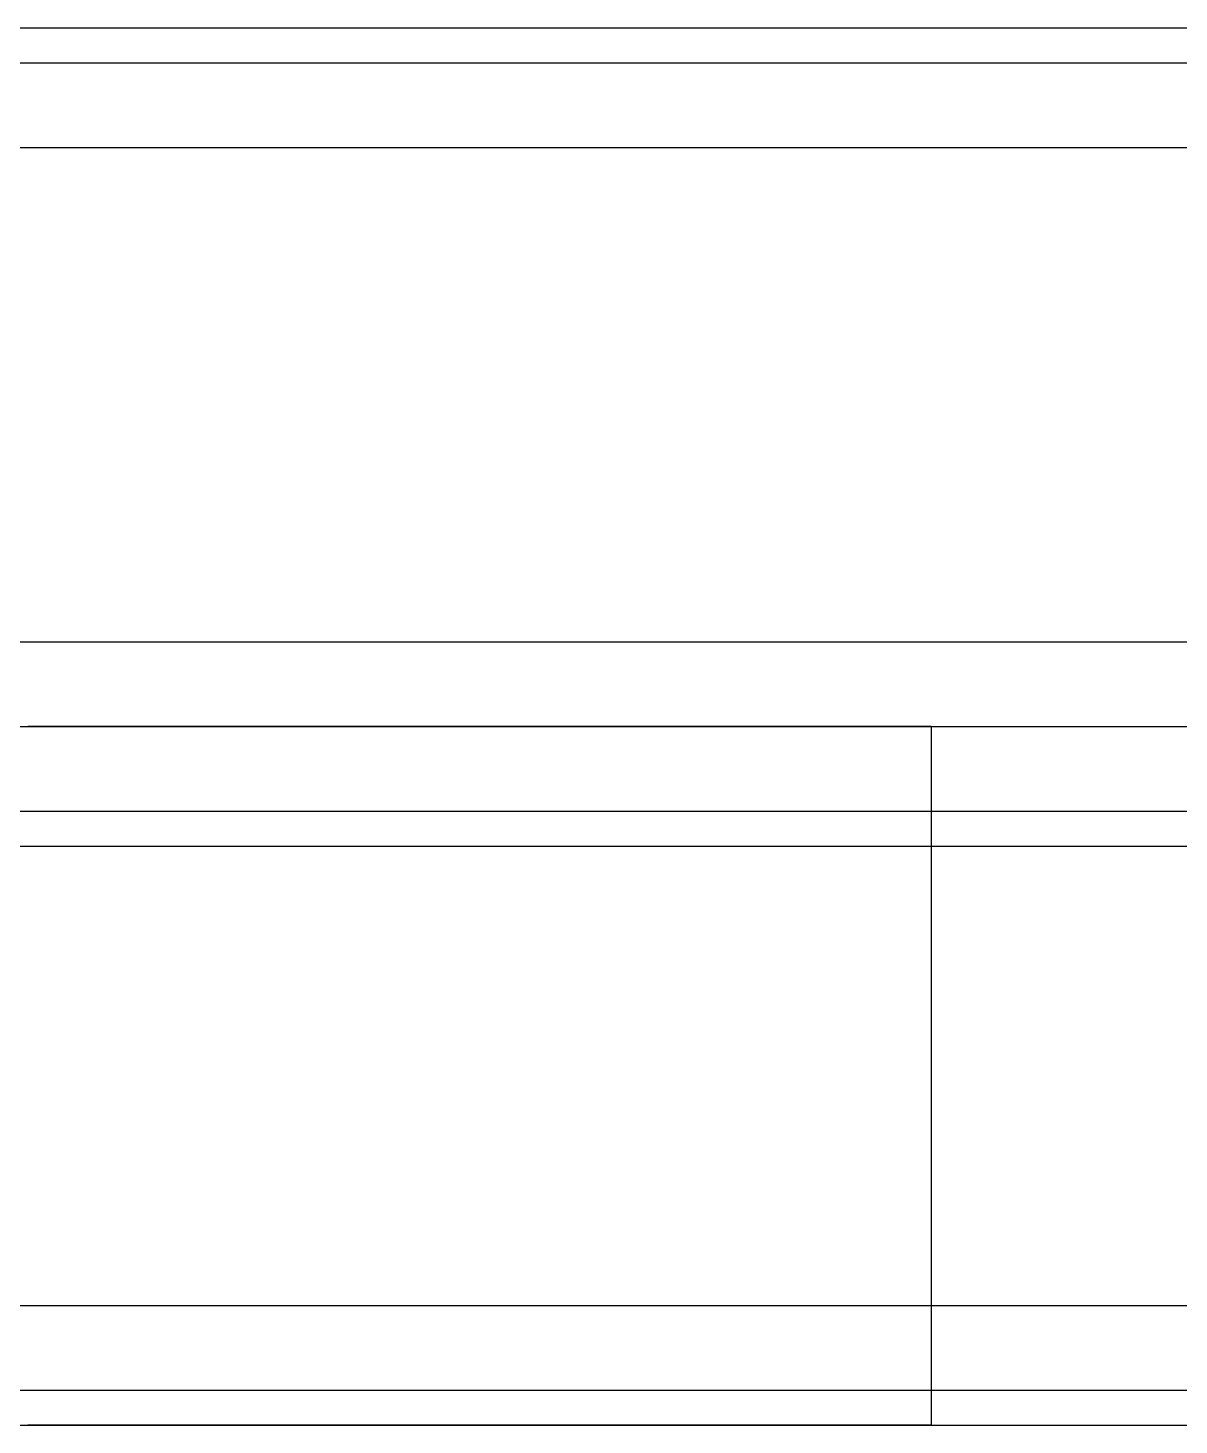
# Model space of a CAD drawing. Header units: millimetres. Extents: x -2000 to 0, y -2 to 2.
# Drawn here: x -225.421 to -221.508, y -2.375 to 2.375 of the extents above; entities that cross this region are included whole.
import ezdxf

# ---------------------------------------------------------------- set-up
doc = ezdxf.new("R2010")
doc.units = ezdxf.units.MM
doc.header["$MEASUREMENT"] = 0
doc.layers.add('2 Meter Open Rail', color=7, linetype='Continuous')

msp = doc.modelspace()

# ---------------------------------------------------------------- linework, layer by layer
at = {"layer": '2 Meter Open Rail', "lineweight": 30}
for p, q in [((-1000, 2.375, 69.9355), (0, 2.375, 69.9355)), ((-2000, 2.375, 20.122), (0, 2.375, 20.122)), ((-2000, 2.375, 19.9355), (0, 2.375, 19.9355)), ((-1000, 2.375, 70.122), (0, 2.375, 70.122)), ((-2000, 2.256, 20.4094), (0, 2.256, 20.4094)), ((-1000, 2.256, 70.4094), (0, 2.256, 70.4094)), ((-2000, 1.9686, 19.5291), (0, 1.9686, 19.5291)), ((-1000, 1.9686, 69.5291), (0, 1.9686, 69.5291)), ((-2000, 0.2874, 22.378), (0, 0.2874, 22.378)), ((-1000, 0.2874, 72.378), (0, 0.2874, 72.378)), ((-2000, 0, 19.5291), (0, 0, 19.5291)), ((-1000, 0, 69.5291), (0, 0, 69.5291)), ((-225.3596, 0, 65.7298), (-225.4208, 0, 65.7207)), ((-225.2987, 0, 65.7374), (-225.3596, 0, 65.7298)), ((-225.2381, 0, 65.7436), (-225.2987, 0, 65.7374)), ((-225.1779, 0, 65.7483), (-225.2381, 0, 65.7436)), ((-225.1181, 0, 65.7517), (-225.1779, 0, 65.7483)), ((-225.0588, 0, 65.7536), (-225.1181, 0, 65.7517)), ((-225, 0, 65.7543), (-225.0588, 0, 65.7536)), ((-224.9412, 0, 65.7536), (-225, 0, 65.7543)), ((-224.8819, 0, 65.7517), (-224.9412, 0, 65.7536)), ((-224.8221, 0, 65.7483), (-224.8819, 0, 65.7517)), ((-224.7619, 0, 65.7436), (-224.8221, 0, 65.7483)), ((-224.7013, 0, 65.7374), (-224.7619, 0, 65.7436)), ((-224.6404, 0, 65.7298), (-224.7013, 0, 65.7374)), ((-224.5792, 0, 65.7207), (-224.6404, 0, 65.7298)), ((-224.5178, 0, 65.7101), (-224.5792, 0, 65.7207)), ((-224.4562, 0, 65.6979), (-224.5178, 0, 65.7101)), ((-224.3945, 0, 65.6842), (-224.4562, 0, 65.6979)), ((-224.3327, 0, 65.6689), (-224.3945, 0, 65.6842)), ((-224.2708, 0, 65.652), (-224.3327, 0, 65.6689)), ((-224.209, 0, 65.6335), (-224.2708, 0, 65.652)), ((-224.1474, 0, 65.6134), (-224.209, 0, 65.6335)), ((-224.0858, 0, 65.5916), (-224.1474, 0, 65.6134)), ((-224.0245, 0, 65.5682), (-224.0858, 0, 65.5916)), ((-223.9635, 0, 65.5432), (-224.0245, 0, 65.5682)), ((-223.9029, 0, 65.5165), (-223.9635, 0, 65.5432)), ((-223.8426, 0, 65.4882), (-223.9029, 0, 65.5165)), ((-223.7829, 0, 65.4583), (-223.8426, 0, 65.4882)), ((-223.7236, 0, 65.4267), (-223.7829, 0, 65.4583)), ((-223.665, 0, 65.3935), (-223.7236, 0, 65.4267)), ((-223.6071, 0, 65.3587), (-223.665, 0, 65.3935)), ((-223.5499, 0, 65.3223), (-223.6071, 0, 65.3587)), ((-223.4935, 0, 65.2844), (-223.5499, 0, 65.3223)), ((-223.438, 0, 65.245), (-223.4935, 0, 65.2844)), ((-223.3833, 0, 65.204), (-223.438, 0, 65.245)), ((-223.3297, 0, 65.1616), (-223.3833, 0, 65.204)), ((-223.2771, 0, 65.1178), (-223.3297, 0, 65.1616)), ((-223.2256, 0, 65.0726), (-223.2771, 0, 65.1178)), ((-223.1753, 0, 65.026), (-223.2256, 0, 65.0726)), ((-223.1262, 0, 64.9781), (-223.1753, 0, 65.026)), ((-223.0783, 0, 64.929), (-223.1262, 0, 64.9781)), ((-223.0317, 0, 64.8787), (-223.0783, 0, 64.929)), ((-222.9865, 0, 64.8272), (-223.0317, 0, 64.8787)), ((-222.9427, 0, 64.7746), (-222.9865, 0, 64.8272)), ((-222.9003, 0, 64.721), (-222.9427, 0, 64.7746)), ((-222.8593, 0, 64.6663), (-222.9003, 0, 64.721)), ((-222.8199, 0, 64.6108), (-222.8593, 0, 64.6663)), ((-222.782, 0, 64.5544), (-222.8199, 0, 64.6108)), ((-222.7456, 0, 64.4972), (-222.782, 0, 64.5544)), ((-222.7108, 0, 64.4393), (-222.7456, 0, 64.4972)), ((-222.6776, 0, 64.3807), (-222.7108, 0, 64.4393)), ((-222.646, 0, 64.3214), (-222.6776, 0, 64.3807)), ((-222.6161, 0, 64.2617), (-222.646, 0, 64.3214)), ((-222.5878, 0, 64.2014), (-222.6161, 0, 64.2617)), ((-222.5611, 0, 64.1408), (-222.5878, 0, 64.2014)), ((-222.5361, 0, 64.0798), (-222.5611, 0, 64.1408)), ((-222.5127, 0, 64.0185), (-222.5361, 0, 64.0798)), ((-222.4909, 0, 63.9569), (-222.5127, 0, 64.0185)), ((-222.4708, 0, 63.8953), (-222.4909, 0, 63.9569)), ((-222.4523, 0, 63.8335), (-222.4708, 0, 63.8953)), ((-222.4354, 0, 63.7716), (-222.4523, 0, 63.8335)), ((-222.4201, 0, 63.7098), (-222.4354, 0, 63.7716)), ((-222.4064, 0, 63.6481), (-222.4201, 0, 63.7098)), ((-222.3942, 0, 63.5865), (-222.4064, 0, 63.6481)), ((-222.3836, 0, 63.5251), (-222.3942, 0, 63.5865)), ((-222.3745, 0, 63.4639), (-222.3836, 0, 63.5251)), ((-222.3669, 0, 63.403), (-222.3745, 0, 63.4639)), ((-222.3607, 0, 63.3424), (-222.3669, 0, 63.403)), ((-222.356, 0, 63.2822), (-222.3607, 0, 63.3424)), ((-222.3526, 0, 63.2224), (-222.356, 0, 63.2822)), ((-222.3507, 0, 63.1631), (-222.3526, 0, 63.2224)), ((-222.35, 0, 56.4043), (-222.3507, 0, 63.1631)), ((-2000, 0, 0.4064), (0, 0, 0.4064)), ((-1000, 0, 50.4064), (0, 0, 50.4064)), ((-225.3596, 0, 15.7298), (-225.4208, 0, 15.7207)), ((-225.4208, 0, 3.7879), (-225.3596, 0, 3.7788)), ((-225.4208, 0, 53.7879), (-225.3596, 0, 53.7788)), ((-225.2987, 0, 15.7374), (-225.3596, 0, 15.7298)), ((-225.3596, 0, 3.7788), (-225.2987, 0, 3.7712)), ((-225.3596, 0, 53.7788), (-225.2987, 0, 53.7712)), ((-225.2381, 0, 15.7436), (-225.2987, 0, 15.7374)), ((-225.2987, 0, 3.7712), (-225.2381, 0, 3.765)), ((-225.2987, 0, 53.7712), (-225.2381, 0, 53.765)), ((-225.1779, 0, 15.7483), (-225.2381, 0, 15.7436)), ((-225.2381, 0, 3.765), (-225.1779, 0, 3.7603)), ((-225.2381, 0, 53.765), (-225.1779, 0, 53.7603)), ((-225.1181, 0, 15.7517), (-225.1779, 0, 15.7483)), ((-225.1779, 0, 3.7603), (-225.1181, 0, 3.7569)), ((-225.1779, 0, 53.7603), (-225.1181, 0, 53.7569)), ((-225.0588, 0, 15.7536), (-225.1181, 0, 15.7517)), ((-225.1181, 0, 3.7569), (-225.0588, 0, 3.755)), ((-225.1181, 0, 53.7569), (-225.0588, 0, 53.755)), ((-225, 0, 15.7543), (-225.0588, 0, 15.7536)), ((-225.0588, 0, 3.755), (-225, 0, 3.7543)), ((-225.0588, 0, 53.755), (-225, 0, 53.7543)), ((-224.9412, 0, 15.7536), (-225, 0, 15.7543)), ((-225, 0, 3.7543), (-224.9412, 0, 3.755)), ((-225, 0, 53.7543), (-224.9412, 0, 53.755)), ((-224.8819, 0, 15.7517), (-224.9412, 0, 15.7536)), ((-224.9412, 0, 3.755), (-224.8819, 0, 3.7569)), ((-224.9412, 0, 53.755), (-224.8819, 0, 53.7569)), ((-224.8221, 0, 15.7483), (-224.8819, 0, 15.7517)), ((-224.8819, 0, 3.7569), (-224.8221, 0, 3.7603)), ((-224.8819, 0, 53.7569), (-224.8221, 0, 53.7603)), ((-224.7619, 0, 15.7436), (-224.8221, 0, 15.7483)), ((-224.8221, 0, 3.7603), (-224.7619, 0, 3.765)), ((-224.8221, 0, 53.7603), (-224.7619, 0, 53.765)), ((-224.7013, 0, 15.7374), (-224.7619, 0, 15.7436)), ((-224.7619, 0, 3.765), (-224.7013, 0, 3.7712)), ((-224.7619, 0, 53.765), (-224.7013, 0, 53.7712)), ((-224.6404, 0, 15.7298), (-224.7013, 0, 15.7374)), ((-224.7013, 0, 3.7712), (-224.6404, 0, 3.7788)), ((-224.7013, 0, 53.7712), (-224.6404, 0, 53.7788)), ((-224.5792, 0, 15.7207), (-224.6404, 0, 15.7298)), ((-224.6404, 0, 3.7788), (-224.5792, 0, 3.7879)), ((-224.6404, 0, 53.7788), (-224.5792, 0, 53.7879)), ((-224.5178, 0, 15.7101), (-224.5792, 0, 15.7207)), ((-224.5792, 0, 3.7879), (-224.5178, 0, 3.7985)), ((-224.5792, 0, 53.7879), (-224.5178, 0, 53.7985)), ((-224.4562, 0, 15.6979), (-224.5178, 0, 15.7101)), ((-224.5178, 0, 3.7985), (-224.4562, 0, 3.8107)), ((-224.5178, 0, 53.7985), (-224.4562, 0, 53.8107)), ((-224.3945, 0, 15.6842), (-224.4562, 0, 15.6979)), ((-224.4562, 0, 3.8107), (-224.3945, 0, 3.8244)), ((-224.4562, 0, 53.8107), (-224.3945, 0, 53.8244)), ((-224.3327, 0, 15.6689), (-224.3945, 0, 15.6842)), ((-224.3945, 0, 3.8244), (-224.3327, 0, 3.8397)), ((-224.3945, 0, 53.8244), (-224.3327, 0, 53.8397)), ((-224.2708, 0, 15.652), (-224.3327, 0, 15.6689)), ((-224.3327, 0, 3.8397), (-224.2708, 0, 3.8566)), ((-224.3327, 0, 53.8397), (-224.2708, 0, 53.8566)), ((-224.209, 0, 15.6335), (-224.2708, 0, 15.652)), ((-224.2708, 0, 3.8566), (-224.209, 0, 3.8751)), ((-224.2708, 0, 53.8566), (-224.209, 0, 53.8751)), ((-224.1474, 0, 15.6134), (-224.209, 0, 15.6335)), ((-224.209, 0, 3.8751), (-224.1474, 0, 3.8952)), ((-224.209, 0, 53.8751), (-224.1474, 0, 53.8952)), ((-224.0858, 0, 15.5916), (-224.1474, 0, 15.6134)), ((-224.1474, 0, 3.8952), (-224.0858, 0, 3.917)), ((-224.1474, 0, 53.8952), (-224.0858, 0, 53.917)), ((-224.0245, 0, 15.5682), (-224.0858, 0, 15.5916)), ((-224.0858, 0, 3.917), (-224.0245, 0, 3.9404)), ((-224.0858, 0, 53.917), (-224.0245, 0, 53.9404)), ((-223.9635, 0, 15.5432), (-224.0245, 0, 15.5682)), ((-224.0245, 0, 3.9404), (-223.9635, 0, 3.9654)), ((-224.0245, 0, 53.9404), (-223.9635, 0, 53.9654)), ((-223.9029, 0, 15.5165), (-223.9635, 0, 15.5432)), ((-223.9635, 0, 3.9654), (-223.9029, 0, 3.9921)), ((-223.9635, 0, 53.9654), (-223.9029, 0, 53.9921)), ((-223.8426, 0, 15.4882), (-223.9029, 0, 15.5165)), ((-223.9029, 0, 3.9921), (-223.8426, 0, 4.0204)), ((-223.9029, 0, 53.9921), (-223.8426, 0, 54.0204)), ((-223.7829, 0, 15.4583), (-223.8426, 0, 15.4882)), ((-223.8426, 0, 4.0204), (-223.7829, 0, 4.0503)), ((-223.8426, 0, 54.0204), (-223.7829, 0, 54.0503)), ((-223.7236, 0, 15.4267), (-223.7829, 0, 15.4583)), ((-223.7829, 0, 4.0503), (-223.7236, 0, 4.0819)), ((-223.7829, 0, 54.0503), (-223.7236, 0, 54.0819)), ((-223.665, 0, 15.3935), (-223.7236, 0, 15.4267)), ((-223.7236, 0, 4.0819), (-223.665, 0, 4.1151)), ((-223.7236, 0, 54.0819), (-223.665, 0, 54.1151)), ((-223.6071, 0, 15.3587), (-223.665, 0, 15.3935)), ((-223.665, 0, 4.1151), (-223.6071, 0, 4.1499)), ((-223.665, 0, 54.1151), (-223.6071, 0, 54.1499)), ((-223.5499, 0, 15.3223), (-223.6071, 0, 15.3587)), ((-223.6071, 0, 4.1499), (-223.5499, 0, 4.1863)), ((-223.6071, 0, 54.1499), (-223.5499, 0, 54.1863)), ((-223.4935, 0, 15.2844), (-223.5499, 0, 15.3223)), ((-223.5499, 0, 4.1863), (-223.4935, 0, 4.2242)), ((-223.5499, 0, 54.1863), (-223.4935, 0, 54.2242)), ((-223.438, 0, 15.245), (-223.4935, 0, 15.2844)), ((-223.4935, 0, 4.2242), (-223.438, 0, 4.2636)), ((-223.4935, 0, 54.2242), (-223.438, 0, 54.2636)), ((-223.3833, 0, 15.204), (-223.438, 0, 15.245)), ((-223.438, 0, 4.2636), (-223.3833, 0, 4.3046)), ((-223.438, 0, 54.2636), (-223.3833, 0, 54.3046)), ((-223.3297, 0, 15.1616), (-223.3833, 0, 15.204)), ((-223.3833, 0, 4.3046), (-223.3297, 0, 4.347)), ((-223.3833, 0, 54.3046), (-223.3297, 0, 54.347)), ((-223.2771, 0, 15.1178), (-223.3297, 0, 15.1616)), ((-223.3297, 0, 4.347), (-223.2771, 0, 4.3908)), ((-223.3297, 0, 54.347), (-223.2771, 0, 54.3908)), ((-223.2256, 0, 15.0726), (-223.2771, 0, 15.1178)), ((-223.2771, 0, 4.3908), (-223.2256, 0, 4.436)), ((-223.2771, 0, 54.3908), (-223.2256, 0, 54.436)), ((-223.1753, 0, 15.026), (-223.2256, 0, 15.0726)), ((-223.2256, 0, 4.436), (-223.1753, 0, 4.4826)), ((-223.2256, 0, 54.436), (-223.1753, 0, 54.4826)), ((-223.1262, 0, 14.9781), (-223.1753, 0, 15.026)), ((-223.1753, 0, 4.4826), (-223.1262, 0, 4.5305)), ((-223.1753, 0, 54.4826), (-223.1262, 0, 54.5305)), ((-223.0783, 0, 14.929), (-223.1262, 0, 14.9781)), ((-223.1262, 0, 4.5305), (-223.0783, 0, 4.5796)), ((-223.1262, 0, 54.5305), (-223.0783, 0, 54.5796)), ((-223.0317, 0, 14.8787), (-223.0783, 0, 14.929)), ((-223.0783, 0, 4.5796), (-223.0317, 0, 4.6299)), ((-223.0783, 0, 54.5796), (-223.0317, 0, 54.6299)), ((-222.9865, 0, 14.8272), (-223.0317, 0, 14.8787)), ((-223.0317, 0, 4.6299), (-222.9865, 0, 4.6814)), ((-223.0317, 0, 54.6299), (-222.9865, 0, 54.6814)), ((-222.9427, 0, 14.7746), (-222.9865, 0, 14.8272)), ((-222.9865, 0, 4.6814), (-222.9427, 0, 4.734)), ((-222.9865, 0, 54.6814), (-222.9427, 0, 54.734)), ((-222.9003, 0, 14.721), (-222.9427, 0, 14.7746)), ((-222.9427, 0, 4.734), (-222.9003, 0, 4.7876)), ((-222.9427, 0, 54.734), (-222.9003, 0, 54.7876)), ((-222.8593, 0, 14.6663), (-222.9003, 0, 14.721)), ((-222.9003, 0, 4.7876), (-222.8593, 0, 4.8423)), ((-222.9003, 0, 54.7876), (-222.8593, 0, 54.8423)), ((-222.8199, 0, 14.6108), (-222.8593, 0, 14.6663)), ((-222.8593, 0, 4.8423), (-222.8199, 0, 4.8978)), ((-222.8593, 0, 54.8423), (-222.8199, 0, 54.8978)), ((-222.782, 0, 14.5544), (-222.8199, 0, 14.6108)), ((-222.8199, 0, 4.8978), (-222.782, 0, 4.9542)), ((-222.8199, 0, 54.8978), (-222.782, 0, 54.9542)), ((-222.7456, 0, 14.4972), (-222.782, 0, 14.5544)), ((-222.782, 0, 4.9542), (-222.7456, 0, 5.0114)), ((-222.782, 0, 54.9542), (-222.7456, 0, 55.0114)), ((-222.7108, 0, 14.4393), (-222.7456, 0, 14.4972)), ((-222.7456, 0, 5.0114), (-222.7108, 0, 5.0693)), ((-222.7456, 0, 55.0114), (-222.7108, 0, 55.0693)), ((-222.6776, 0, 14.3807), (-222.7108, 0, 14.4393)), ((-222.7108, 0, 5.0693), (-222.6776, 0, 5.1279)), ((-222.7108, 0, 55.0693), (-222.6776, 0, 55.1279)), ((-222.646, 0, 14.3214), (-222.6776, 0, 14.3807)), ((-222.6776, 0, 5.1279), (-222.646, 0, 5.1872)), ((-222.6776, 0, 55.1279), (-222.646, 0, 55.1872)), ((-222.6161, 0, 14.2617), (-222.646, 0, 14.3214)), ((-222.646, 0, 5.1872), (-222.6161, 0, 5.2469)), ((-222.646, 0, 55.1872), (-222.6161, 0, 55.2469)), ((-222.5878, 0, 14.2014), (-222.6161, 0, 14.2617)), ((-222.6161, 0, 5.2469), (-222.5878, 0, 5.3072)), ((-222.6161, 0, 55.2469), (-222.5878, 0, 55.3072)), ((-222.5611, 0, 14.1408), (-222.5878, 0, 14.2014)), ((-222.5878, 0, 5.3072), (-222.5611, 0, 5.3678)), ((-222.5878, 0, 55.3072), (-222.5611, 0, 55.3678)), ((-222.5361, 0, 14.0798), (-222.5611, 0, 14.1408)), ((-222.5611, 0, 5.3678), (-222.5361, 0, 5.4288)), ((-222.5611, 0, 55.3678), (-222.5361, 0, 55.4288)), ((-222.5127, 0, 14.0185), (-222.5361, 0, 14.0798)), ((-222.5361, 0, 5.4288), (-222.5127, 0, 5.4901)), ((-222.5361, 0, 55.4288), (-222.5127, 0, 55.4901)), ((-222.4909, 0, 13.9569), (-222.5127, 0, 14.0185)), ((-222.5127, 0, 5.4901), (-222.4909, 0, 5.5517)), ((-222.5127, 0, 55.4901), (-222.4909, 0, 55.5517)), ((-222.4708, 0, 13.8953), (-222.4909, 0, 13.9569)), ((-222.4909, 0, 5.5517), (-222.4708, 0, 5.6133)), ((-222.4909, 0, 55.5517), (-222.4708, 0, 55.6133)), ((-222.4523, 0, 13.8335), (-222.4708, 0, 13.8953)), ((-222.4708, 0, 5.6133), (-222.4523, 0, 5.6751)), ((-222.4708, 0, 55.6133), (-222.4523, 0, 55.6751)), ((-222.4354, 0, 13.7716), (-222.4523, 0, 13.8335)), ((-222.4523, 0, 5.6751), (-222.4354, 0, 5.737)), ((-222.4523, 0, 55.6751), (-222.4354, 0, 55.737)), ((-222.4201, 0, 13.7098), (-222.4354, 0, 13.7716)), ((-222.4354, 0, 5.737), (-222.4201, 0, 5.7988)), ((-222.4354, 0, 55.737), (-222.4201, 0, 55.7988)), ((-222.4064, 0, 13.6481), (-222.4201, 0, 13.7098)), ((-222.4201, 0, 5.7988), (-222.4064, 0, 5.8605)), ((-222.4201, 0, 55.7988), (-222.4064, 0, 55.8605)), ((-222.3942, 0, 13.5865), (-222.4064, 0, 13.6481)), ((-222.4064, 0, 5.8605), (-222.3942, 0, 5.9221)), ((-222.4064, 0, 55.8605), (-222.3942, 0, 55.9221)), ((-222.3836, 0, 13.5251), (-222.3942, 0, 13.5865)), ((-222.3942, 0, 5.9221), (-222.3836, 0, 5.9835)), ((-222.3942, 0, 55.9221), (-222.3836, 0, 55.9835)), ((-222.3745, 0, 13.4639), (-222.3836, 0, 13.5251)), ((-222.3836, 0, 5.9835), (-222.3745, 0, 6.0447)), ((-222.3836, 0, 55.9835), (-222.3745, 0, 56.0447)), ((-222.3669, 0, 13.403), (-222.3745, 0, 13.4639)), ((-222.3745, 0, 6.0447), (-222.3669, 0, 6.1056)), ((-222.3745, 0, 56.0447), (-222.3669, 0, 56.1056)), ((-222.3607, 0, 13.3424), (-222.3669, 0, 13.403)), ((-222.3669, 0, 6.1056), (-222.3607, 0, 6.1662)), ((-222.3669, 0, 56.1056), (-222.3607, 0, 56.1662)), ((-222.356, 0, 13.2822), (-222.3607, 0, 13.3424)), ((-222.3607, 0, 6.1662), (-222.356, 0, 6.2264)), ((-222.3607, 0, 56.1662), (-222.356, 0, 56.2264)), ((-222.3526, 0, 13.2224), (-222.356, 0, 13.2822)), ((-222.356, 0, 6.2264), (-222.3526, 0, 6.2862)), ((-222.356, 0, 56.2264), (-222.3526, 0, 56.2862)), ((-222.3507, 0, 13.1631), (-222.3526, 0, 13.2224)), ((-222.3526, 0, 6.2862), (-222.3507, 0, 6.3455)), ((-222.3526, 0, 56.2862), (-222.3507, 0, 56.3455)), ((-222.35, 0, 6.4043), (-222.3507, 0, 13.1631)), ((-222.3507, 0, 6.3455), (-222.35, 0, 6.4043)), ((-222.3507, 0, 56.3455), (-222.35, 0, 56.4043)), ((-222.35, 0, 6.4043), (-222.35, -2.375, 6.4043)), ((-222.35, 0, 13.1043), (-222.35, -2.375, 13.1043)), ((-222.35, 0, 56.4043), (-222.35, -2.375, 56.4043)), ((-222.35, 0, 63.1043), (-222.35, -2.375, 63.1043)), ((-2000, -0.2874, 22.378), (0, -0.2874, 22.378)), ((-1000, -0.2874, 72.378), (0, -0.2874, 72.378)), ((-2000, -0.4064), (0, -0.4064)), ((-1000, -0.4064, 50), (0, -0.4064, 50)), ((-2000, -1.9686), (0, -1.9686)), ((-1000, -1.9686, 50), (0, -1.9686, 50)), ((-2000, -2.256, 20.4094), (0, -2.256, 20.4094)), ((-1000, -2.256, 70.4094), (0, -2.256, 70.4094)), ((-2000, -2.375, 0.4064), (0, -2.375, 0.4064)), ((-2000, -2.375, 20.122), (0, -2.375, 20.122)), ((-1000, -2.375, 50.4064), (0, -2.375, 50.4064)), ((-1000, -2.375, 70.122), (0, -2.375, 70.122)), ((-225.4822, -2.375, 15.7101), (-225.4208, -2.375, 15.7207)), ((-225.3596, -2.375, 3.7788), (-225.4208, -2.375, 3.7879)), ((-225.4208, -2.375, 15.7207), (-225.3596, -2.375, 15.7298)), ((-225.3596, -2.375, 53.7788), (-225.4208, -2.375, 53.7879)), ((-225.4208, -2.375, 65.7207), (-225.3596, -2.375, 65.7298)), ((-225.2987, -2.375, 3.7712), (-225.3596, -2.375, 3.7788)), ((-225.3596, -2.375, 15.7298), (-225.2987, -2.375, 15.7374)), ((-225.2987, -2.375, 53.7712), (-225.3596, -2.375, 53.7788)), ((-225.3596, -2.375, 65.7298), (-225.2987, -2.375, 65.7374)), ((-225.2381, -2.375, 3.765), (-225.2987, -2.375, 3.7712)), ((-225.2987, -2.375, 15.7374), (-225.2381, -2.375, 15.7436)), ((-225.2381, -2.375, 53.765), (-225.2987, -2.375, 53.7712)), ((-225.2987, -2.375, 65.7374), (-225.2381, -2.375, 65.7436)), ((-225.1779, -2.375, 3.7603), (-225.2381, -2.375, 3.765)), ((-225.2381, -2.375, 15.7436), (-225.1779, -2.375, 15.7483)), ((-225.1779, -2.375, 53.7603), (-225.2381, -2.375, 53.765)), ((-225.2381, -2.375, 65.7436), (-225.1779, -2.375, 65.7483)), ((-225.1181, -2.375, 3.7569), (-225.1779, -2.375, 3.7603)), ((-225.1779, -2.375, 15.7483), (-225.1181, -2.375, 15.7517)), ((-225.1181, -2.375, 53.7569), (-225.1779, -2.375, 53.7603)), ((-225.1779, -2.375, 65.7483), (-225.1181, -2.375, 65.7517)), ((-225.0588, -2.375, 3.755), (-225.1181, -2.375, 3.7569)), ((-225.1181, -2.375, 15.7517), (-225.0588, -2.375, 15.7536)), ((-225.0588, -2.375, 53.755), (-225.1181, -2.375, 53.7569)), ((-225.1181, -2.375, 65.7517), (-225.0588, -2.375, 65.7536)), ((-225, -2.375, 3.7543), (-225.0588, -2.375, 3.755)), ((-225.0588, -2.375, 15.7536), (-225, -2.375, 15.7543)), ((-225, -2.375, 53.7543), (-225.0588, -2.375, 53.755)), ((-225.0588, -2.375, 65.7536), (-225, -2.375, 65.7543)), ((-224.9412, -2.375, 3.755), (-225, -2.375, 3.7543)), ((-225, -2.375, 15.7543), (-224.9412, -2.375, 15.7536)), ((-224.9412, -2.375, 53.755), (-225, -2.375, 53.7543)), ((-225, -2.375, 65.7543), (-224.9412, -2.375, 65.7536)), ((-224.8819, -2.375, 3.7569), (-224.9412, -2.375, 3.755)), ((-224.9412, -2.375, 15.7536), (-224.8819, -2.375, 15.7517)), ((-224.8819, -2.375, 53.7569), (-224.9412, -2.375, 53.755)), ((-224.9412, -2.375, 65.7536), (-224.8819, -2.375, 65.7517)), ((-224.8221, -2.375, 3.7603), (-224.8819, -2.375, 3.7569)), ((-224.8819, -2.375, 15.7517), (-224.8221, -2.375, 15.7483)), ((-224.8221, -2.375, 53.7603), (-224.8819, -2.375, 53.7569)), ((-224.8819, -2.375, 65.7517), (-224.8221, -2.375, 65.7483)), ((-224.7619, -2.375, 3.765), (-224.8221, -2.375, 3.7603)), ((-224.8221, -2.375, 15.7483), (-224.7619, -2.375, 15.7436)), ((-224.7619, -2.375, 53.765), (-224.8221, -2.375, 53.7603)), ((-224.8221, -2.375, 65.7483), (-224.7619, -2.375, 65.7436)), ((-224.7013, -2.375, 3.7712), (-224.7619, -2.375, 3.765)), ((-224.7619, -2.375, 15.7436), (-224.7013, -2.375, 15.7374)), ((-224.7013, -2.375, 53.7712), (-224.7619, -2.375, 53.765)), ((-224.7619, -2.375, 65.7436), (-224.7013, -2.375, 65.7374)), ((-224.6404, -2.375, 3.7788), (-224.7013, -2.375, 3.7712)), ((-224.7013, -2.375, 15.7374), (-224.6404, -2.375, 15.7298)), ((-224.6404, -2.375, 53.7788), (-224.7013, -2.375, 53.7712)), ((-224.7013, -2.375, 65.7374), (-224.6404, -2.375, 65.7298)), ((-224.5792, -2.375, 3.7879), (-224.6404, -2.375, 3.7788)), ((-224.6404, -2.375, 15.7298), (-224.5792, -2.375, 15.7207)), ((-224.5792, -2.375, 53.7879), (-224.6404, -2.375, 53.7788)), ((-224.6404, -2.375, 65.7298), (-224.5792, -2.375, 65.7207)), ((-224.5178, -2.375, 3.7985), (-224.5792, -2.375, 3.7879)), ((-224.5792, -2.375, 15.7207), (-224.5178, -2.375, 15.7101)), ((-224.5178, -2.375, 53.7985), (-224.5792, -2.375, 53.7879)), ((-224.5792, -2.375, 65.7207), (-224.5178, -2.375, 65.7101)), ((-224.4562, -2.375, 3.8107), (-224.5178, -2.375, 3.7985)), ((-224.5178, -2.375, 15.7101), (-224.4562, -2.375, 15.6979)), ((-224.4562, -2.375, 53.8107), (-224.5178, -2.375, 53.7985)), ((-224.5178, -2.375, 65.7101), (-224.4562, -2.375, 65.6979)), ((-224.3945, -2.375, 3.8244), (-224.4562, -2.375, 3.8107)), ((-224.4562, -2.375, 15.6979), (-224.3945, -2.375, 15.6842)), ((-224.3945, -2.375, 53.8244), (-224.4562, -2.375, 53.8107)), ((-224.4562, -2.375, 65.6979), (-224.3945, -2.375, 65.6842)), ((-224.3327, -2.375, 3.8397), (-224.3945, -2.375, 3.8244)), ((-224.3945, -2.375, 15.6842), (-224.3327, -2.375, 15.6689)), ((-224.3327, -2.375, 53.8397), (-224.3945, -2.375, 53.8244)), ((-224.3945, -2.375, 65.6842), (-224.3327, -2.375, 65.6689)), ((-224.2708, -2.375, 3.8566), (-224.3327, -2.375, 3.8397)), ((-224.3327, -2.375, 15.6689), (-224.2708, -2.375, 15.652)), ((-224.2708, -2.375, 53.8566), (-224.3327, -2.375, 53.8397)), ((-224.3327, -2.375, 65.6689), (-224.2708, -2.375, 65.652)), ((-224.209, -2.375, 3.8751), (-224.2708, -2.375, 3.8566)), ((-224.2708, -2.375, 15.652), (-224.209, -2.375, 15.6335)), ((-224.209, -2.375, 53.8751), (-224.2708, -2.375, 53.8566)), ((-224.2708, -2.375, 65.652), (-224.209, -2.375, 65.6335)), ((-224.1474, -2.375, 3.8952), (-224.209, -2.375, 3.8751)), ((-224.209, -2.375, 15.6335), (-224.1474, -2.375, 15.6134)), ((-224.1474, -2.375, 53.8952), (-224.209, -2.375, 53.8751)), ((-224.209, -2.375, 65.6335), (-224.1474, -2.375, 65.6134)), ((-224.0858, -2.375, 3.917), (-224.1474, -2.375, 3.8952)), ((-224.1474, -2.375, 15.6134), (-224.0858, -2.375, 15.5916)), ((-224.0858, -2.375, 53.917), (-224.1474, -2.375, 53.8952)), ((-224.1474, -2.375, 65.6134), (-224.0858, -2.375, 65.5916)), ((-224.0245, -2.375, 3.9404), (-224.0858, -2.375, 3.917)), ((-224.0858, -2.375, 15.5916), (-224.0245, -2.375, 15.5682)), ((-224.0245, -2.375, 53.9404), (-224.0858, -2.375, 53.917)), ((-224.0858, -2.375, 65.5916), (-224.0245, -2.375, 65.5682)), ((-223.9635, -2.375, 3.9654), (-224.0245, -2.375, 3.9404)), ((-224.0245, -2.375, 15.5682), (-223.9635, -2.375, 15.5432)), ((-223.9635, -2.375, 53.9654), (-224.0245, -2.375, 53.9404)), ((-224.0245, -2.375, 65.5682), (-223.9635, -2.375, 65.5432)), ((-223.9029, -2.375, 3.9921), (-223.9635, -2.375, 3.9654)), ((-223.9635, -2.375, 15.5432), (-223.9029, -2.375, 15.5165)), ((-223.9029, -2.375, 53.9921), (-223.9635, -2.375, 53.9654)), ((-223.9635, -2.375, 65.5432), (-223.9029, -2.375, 65.5165)), ((-223.8426, -2.375, 4.0204), (-223.9029, -2.375, 3.9921)), ((-223.9029, -2.375, 15.5165), (-223.8426, -2.375, 15.4882)), ((-223.8426, -2.375, 54.0204), (-223.9029, -2.375, 53.9921)), ((-223.9029, -2.375, 65.5165), (-223.8426, -2.375, 65.4882)), ((-223.7829, -2.375, 4.0503), (-223.8426, -2.375, 4.0204)), ((-223.8426, -2.375, 15.4882), (-223.7829, -2.375, 15.4583)), ((-223.7829, -2.375, 54.0503), (-223.8426, -2.375, 54.0204)), ((-223.8426, -2.375, 65.4882), (-223.7829, -2.375, 65.4583)), ((-223.7236, -2.375, 4.0819), (-223.7829, -2.375, 4.0503)), ((-223.7829, -2.375, 15.4583), (-223.7236, -2.375, 15.4267)), ((-223.7236, -2.375, 54.0819), (-223.7829, -2.375, 54.0503)), ((-223.7829, -2.375, 65.4583), (-223.7236, -2.375, 65.4267)), ((-223.665, -2.375, 4.1151), (-223.7236, -2.375, 4.0819)), ((-223.7236, -2.375, 15.4267), (-223.665, -2.375, 15.3935)), ((-223.665, -2.375, 54.1151), (-223.7236, -2.375, 54.0819)), ((-223.7236, -2.375, 65.4267), (-223.665, -2.375, 65.3935)), ((-223.6071, -2.375, 4.1499), (-223.665, -2.375, 4.1151)), ((-223.665, -2.375, 15.3935), (-223.6071, -2.375, 15.3587)), ((-223.6071, -2.375, 54.1499), (-223.665, -2.375, 54.1151)), ((-223.665, -2.375, 65.3935), (-223.6071, -2.375, 65.3587)), ((-223.5499, -2.375, 4.1863), (-223.6071, -2.375, 4.1499)), ((-223.6071, -2.375, 15.3587), (-223.5499, -2.375, 15.3223)), ((-223.5499, -2.375, 54.1863), (-223.6071, -2.375, 54.1499)), ((-223.6071, -2.375, 65.3587), (-223.5499, -2.375, 65.3223)), ((-223.4935, -2.375, 4.2242), (-223.5499, -2.375, 4.1863)), ((-223.5499, -2.375, 15.3223), (-223.4935, -2.375, 15.2844)), ((-223.4935, -2.375, 54.2242), (-223.5499, -2.375, 54.1863)), ((-223.5499, -2.375, 65.3223), (-223.4935, -2.375, 65.2844)), ((-223.438, -2.375, 4.2636), (-223.4935, -2.375, 4.2242)), ((-223.4935, -2.375, 15.2844), (-223.438, -2.375, 15.245)), ((-223.438, -2.375, 54.2636), (-223.4935, -2.375, 54.2242)), ((-223.4935, -2.375, 65.2844), (-223.438, -2.375, 65.245)), ((-223.3833, -2.375, 4.3046), (-223.438, -2.375, 4.2636)), ((-223.438, -2.375, 15.245), (-223.3833, -2.375, 15.204)), ((-223.3833, -2.375, 54.3046), (-223.438, -2.375, 54.2636)), ((-223.438, -2.375, 65.245), (-223.3833, -2.375, 65.204)), ((-223.3297, -2.375, 4.347), (-223.3833, -2.375, 4.3046)), ((-223.3833, -2.375, 15.204), (-223.3297, -2.375, 15.1616)), ((-223.3297, -2.375, 54.347), (-223.3833, -2.375, 54.3046)), ((-223.3833, -2.375, 65.204), (-223.3297, -2.375, 65.1616)), ((-223.2771, -2.375, 4.3908), (-223.3297, -2.375, 4.347)), ((-223.3297, -2.375, 15.1616), (-223.2771, -2.375, 15.1178)), ((-223.2771, -2.375, 54.3908), (-223.3297, -2.375, 54.347)), ((-223.3297, -2.375, 65.1616), (-223.2771, -2.375, 65.1178)), ((-223.2256, -2.375, 4.436), (-223.2771, -2.375, 4.3908)), ((-223.2771, -2.375, 15.1178), (-223.2256, -2.375, 15.0726)), ((-223.2256, -2.375, 54.436), (-223.2771, -2.375, 54.3908)), ((-223.2771, -2.375, 65.1178), (-223.2256, -2.375, 65.0726)), ((-223.1753, -2.375, 4.4826), (-223.2256, -2.375, 4.436)), ((-223.2256, -2.375, 15.0726), (-223.1753, -2.375, 15.026)), ((-223.1753, -2.375, 54.4826), (-223.2256, -2.375, 54.436)), ((-223.2256, -2.375, 65.0726), (-223.1753, -2.375, 65.026)), ((-223.1262, -2.375, 4.5305), (-223.1753, -2.375, 4.4826)), ((-223.1753, -2.375, 15.026), (-223.1262, -2.375, 14.9781)), ((-223.1262, -2.375, 54.5305), (-223.1753, -2.375, 54.4826)), ((-223.1753, -2.375, 65.026), (-223.1262, -2.375, 64.9781)), ((-223.0783, -2.375, 4.5796), (-223.1262, -2.375, 4.5305)), ((-223.1262, -2.375, 14.9781), (-223.0783, -2.375, 14.929)), ((-223.0783, -2.375, 54.5796), (-223.1262, -2.375, 54.5305)), ((-223.1262, -2.375, 64.9781), (-223.0783, -2.375, 64.929)), ((-223.0317, -2.375, 4.6299), (-223.0783, -2.375, 4.5796)), ((-223.0783, -2.375, 14.929), (-223.0317, -2.375, 14.8787)), ((-223.0317, -2.375, 54.6299), (-223.0783, -2.375, 54.5796)), ((-223.0783, -2.375, 64.929), (-223.0317, -2.375, 64.8787)), ((-222.9865, -2.375, 4.6814), (-223.0317, -2.375, 4.6299)), ((-223.0317, -2.375, 14.8787), (-222.9865, -2.375, 14.8272)), ((-222.9865, -2.375, 54.6814), (-223.0317, -2.375, 54.6299)), ((-223.0317, -2.375, 64.8787), (-222.9865, -2.375, 64.8272)), ((-222.9427, -2.375, 4.734), (-222.9865, -2.375, 4.6814)), ((-222.9865, -2.375, 14.8272), (-222.9427, -2.375, 14.7746)), ((-222.9427, -2.375, 54.734), (-222.9865, -2.375, 54.6814)), ((-222.9865, -2.375, 64.8272), (-222.9427, -2.375, 64.7746)), ((-222.9003, -2.375, 4.7876), (-222.9427, -2.375, 4.734)), ((-222.9427, -2.375, 14.7746), (-222.9003, -2.375, 14.721)), ((-222.9003, -2.375, 54.7876), (-222.9427, -2.375, 54.734)), ((-222.9427, -2.375, 64.7746), (-222.9003, -2.375, 64.721)), ((-222.8593, -2.375, 4.8423), (-222.9003, -2.375, 4.7876)), ((-222.9003, -2.375, 14.721), (-222.8593, -2.375, 14.6663)), ((-222.8593, -2.375, 54.8423), (-222.9003, -2.375, 54.7876)), ((-222.9003, -2.375, 64.721), (-222.8593, -2.375, 64.6663)), ((-222.8199, -2.375, 4.8978), (-222.8593, -2.375, 4.8423)), ((-222.8593, -2.375, 14.6663), (-222.8199, -2.375, 14.6108)), ((-222.8199, -2.375, 54.8978), (-222.8593, -2.375, 54.8423)), ((-222.8593, -2.375, 64.6663), (-222.8199, -2.375, 64.6108)), ((-222.782, -2.375, 4.9542), (-222.8199, -2.375, 4.8978)), ((-222.8199, -2.375, 14.6108), (-222.782, -2.375, 14.5544)), ((-222.782, -2.375, 54.9542), (-222.8199, -2.375, 54.8978)), ((-222.8199, -2.375, 64.6108), (-222.782, -2.375, 64.5544)), ((-222.7456, -2.375, 5.0114), (-222.782, -2.375, 4.9542)), ((-222.782, -2.375, 14.5544), (-222.7456, -2.375, 14.4972)), ((-222.7456, -2.375, 55.0114), (-222.782, -2.375, 54.9542)), ((-222.782, -2.375, 64.5544), (-222.7456, -2.375, 64.4972)), ((-222.7108, -2.375, 5.0693), (-222.7456, -2.375, 5.0114)), ((-222.7456, -2.375, 14.4972), (-222.7108, -2.375, 14.4393)), ((-222.7108, -2.375, 55.0693), (-222.7456, -2.375, 55.0114)), ((-222.7456, -2.375, 64.4972), (-222.7108, -2.375, 64.4393)), ((-222.6776, -2.375, 5.1279), (-222.7108, -2.375, 5.0693)), ((-222.7108, -2.375, 14.4393), (-222.6776, -2.375, 14.3807)), ((-222.6776, -2.375, 55.1279), (-222.7108, -2.375, 55.0693)), ((-222.7108, -2.375, 64.4393), (-222.6776, -2.375, 64.3807)), ((-222.646, -2.375, 5.1872), (-222.6776, -2.375, 5.1279)), ((-222.6776, -2.375, 14.3807), (-222.646, -2.375, 14.3214)), ((-222.646, -2.375, 55.1872), (-222.6776, -2.375, 55.1279)), ((-222.6776, -2.375, 64.3807), (-222.646, -2.375, 64.3214)), ((-222.6161, -2.375, 5.2469), (-222.646, -2.375, 5.1872)), ((-222.646, -2.375, 14.3214), (-222.6161, -2.375, 14.2617)), ((-222.6161, -2.375, 55.2469), (-222.646, -2.375, 55.1872)), ((-222.646, -2.375, 64.3214), (-222.6161, -2.375, 64.2617)), ((-222.5878, -2.375, 5.3072), (-222.6161, -2.375, 5.2469)), ((-222.6161, -2.375, 14.2617), (-222.5878, -2.375, 14.2014)), ((-222.5878, -2.375, 55.3072), (-222.6161, -2.375, 55.2469)), ((-222.6161, -2.375, 64.2617), (-222.5878, -2.375, 64.2014)), ((-222.5611, -2.375, 5.3678), (-222.5878, -2.375, 5.3072)), ((-222.5878, -2.375, 14.2014), (-222.5611, -2.375, 14.1408)), ((-222.5611, -2.375, 55.3678), (-222.5878, -2.375, 55.3072)), ((-222.5878, -2.375, 64.2014), (-222.5611, -2.375, 64.1408)), ((-222.5361, -2.375, 5.4288), (-222.5611, -2.375, 5.3678)), ((-222.5611, -2.375, 14.1408), (-222.5361, -2.375, 14.0798)), ((-222.5361, -2.375, 55.4288), (-222.5611, -2.375, 55.3678)), ((-222.5611, -2.375, 64.1408), (-222.5361, -2.375, 64.0798)), ((-222.5127, -2.375, 5.4901), (-222.5361, -2.375, 5.4288)), ((-222.5361, -2.375, 14.0798), (-222.5127, -2.375, 14.0185)), ((-222.5127, -2.375, 55.4901), (-222.5361, -2.375, 55.4288)), ((-222.5361, -2.375, 64.0798), (-222.5127, -2.375, 64.0185)), ((-222.4909, -2.375, 5.5517), (-222.5127, -2.375, 5.4901)), ((-222.5127, -2.375, 14.0185), (-222.4909, -2.375, 13.9569)), ((-222.4909, -2.375, 55.5517), (-222.5127, -2.375, 55.4901)), ((-222.5127, -2.375, 64.0185), (-222.4909, -2.375, 63.9569)), ((-222.4708, -2.375, 5.6133), (-222.4909, -2.375, 5.5517)), ((-222.4909, -2.375, 13.9569), (-222.4708, -2.375, 13.8953)), ((-222.4708, -2.375, 55.6133), (-222.4909, -2.375, 55.5517)), ((-222.4909, -2.375, 63.9569), (-222.4708, -2.375, 63.8953)), ((-222.4523, -2.375, 5.6751), (-222.4708, -2.375, 5.6133)), ((-222.4708, -2.375, 13.8953), (-222.4523, -2.375, 13.8335)), ((-222.4523, -2.375, 55.6751), (-222.4708, -2.375, 55.6133)), ((-222.4708, -2.375, 63.8953), (-222.4523, -2.375, 63.8335)), ((-222.4354, -2.375, 5.737), (-222.4523, -2.375, 5.6751)), ((-222.4523, -2.375, 13.8335), (-222.4354, -2.375, 13.7716)), ((-222.4354, -2.375, 55.737), (-222.4523, -2.375, 55.6751)), ((-222.4523, -2.375, 63.8335), (-222.4354, -2.375, 63.7716)), ((-222.4201, -2.375, 5.7988), (-222.4354, -2.375, 5.737)), ((-222.4354, -2.375, 13.7716), (-222.4201, -2.375, 13.7098)), ((-222.4201, -2.375, 55.7988), (-222.4354, -2.375, 55.737)), ((-222.4354, -2.375, 63.7716), (-222.4201, -2.375, 63.7098)), ((-222.4064, -2.375, 5.8605), (-222.4201, -2.375, 5.7988)), ((-222.4201, -2.375, 13.7098), (-222.4064, -2.375, 13.6481)), ((-222.4064, -2.375, 55.8605), (-222.4201, -2.375, 55.7988)), ((-222.4201, -2.375, 63.7098), (-222.4064, -2.375, 63.6481)), ((-222.3942, -2.375, 5.9221), (-222.4064, -2.375, 5.8605)), ((-222.4064, -2.375, 13.6481), (-222.3942, -2.375, 13.5865)), ((-222.3942, -2.375, 55.9221), (-222.4064, -2.375, 55.8605)), ((-222.4064, -2.375, 63.6481), (-222.3942, -2.375, 63.5865)), ((-222.3836, -2.375, 5.9835), (-222.3942, -2.375, 5.9221)), ((-222.3942, -2.375, 13.5865), (-222.3836, -2.375, 13.5251)), ((-222.3836, -2.375, 55.9835), (-222.3942, -2.375, 55.9221)), ((-222.3942, -2.375, 63.5865), (-222.3836, -2.375, 63.5251)), ((-222.3745, -2.375, 6.0447), (-222.3836, -2.375, 5.9835)), ((-222.3836, -2.375, 13.5251), (-222.3745, -2.375, 13.4639)), ((-222.3745, -2.375, 56.0447), (-222.3836, -2.375, 55.9835)), ((-222.3836, -2.375, 63.5251), (-222.3745, -2.375, 63.4639)), ((-222.3669, -2.375, 6.1056), (-222.3745, -2.375, 6.0447)), ((-222.3745, -2.375, 13.4639), (-222.3669, -2.375, 13.403)), ((-222.3669, -2.375, 56.1056), (-222.3745, -2.375, 56.0447)), ((-222.3745, -2.375, 63.4639), (-222.3669, -2.375, 63.403)), ((-222.3607, -2.375, 6.1662), (-222.3669, -2.375, 6.1056)), ((-222.3669, -2.375, 13.403), (-222.3607, -2.375, 13.3424)), ((-222.3607, -2.375, 56.1662), (-222.3669, -2.375, 56.1056)), ((-222.3669, -2.375, 63.403), (-222.3607, -2.375, 63.3424)), ((-222.356, -2.375, 6.2264), (-222.3607, -2.375, 6.1662)), ((-222.3607, -2.375, 13.3424), (-222.356, -2.375, 13.2822)), ((-222.356, -2.375, 56.2264), (-222.3607, -2.375, 56.1662)), ((-222.3607, -2.375, 63.3424), (-222.356, -2.375, 63.2822)), ((-222.3526, -2.375, 6.2862), (-222.356, -2.375, 6.2264)), ((-222.356, -2.375, 13.2822), (-222.3526, -2.375, 13.2224)), ((-222.3526, -2.375, 56.2862), (-222.356, -2.375, 56.2264)), ((-222.356, -2.375, 63.2822), (-222.3526, -2.375, 63.2224)), ((-222.3507, -2.375, 6.3455), (-222.3526, -2.375, 6.2862)), ((-222.3526, -2.375, 13.2224), (-222.3507, -2.375, 13.1631)), ((-222.3507, -2.375, 56.3455), (-222.3526, -2.375, 56.2862)), ((-222.3526, -2.375, 63.2224), (-222.3507, -2.375, 63.1631)), ((-222.35, -2.375, 6.4043), (-222.3507, -2.375, 6.3455)), ((-222.3507, -2.375, 13.1631), (-222.35, -2.375, 6.4043)), ((-222.35, -2.375, 56.4043), (-222.3507, -2.375, 56.3455)), ((-222.3507, -2.375, 63.1631), (-222.35, -2.375, 56.4043))]:
    msp.add_line(p, q, dxfattribs=at)

doc.saveas('drawing.dxf')
